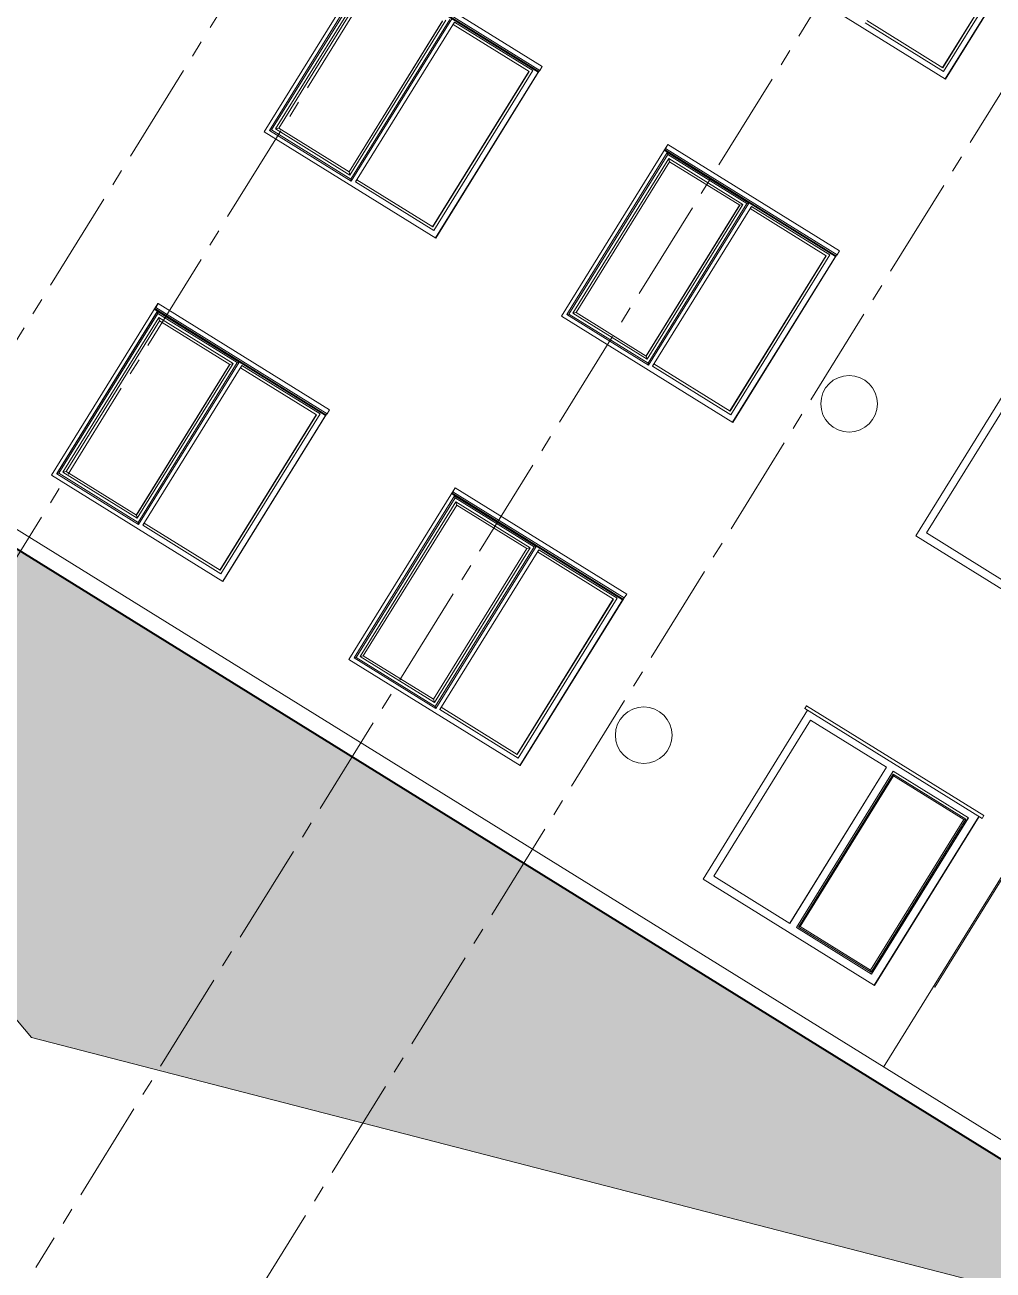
# Model space of a CAD drawing. Header units: millimetres. Extents: x 1373 to 40779, y 1939 to 6439.
# Drawn here: x 3289.5 to 3469.4, y 2169.7 to 2400.9 of the extents above; entities that cross this region are included whole.
import ezdxf

# ---------------------------------------------------------------- set-up
doc = ezdxf.new("R2010")
doc.units = ezdxf.units.MM
doc.linetypes.add('IMPORT-CENTER2', pattern=[112.5, 75, -12.5, 12.5, -12.5])
for name, color, linetype, lineweight in [('A-DOOR-FRAM', 31, 'Continuous', 18), ('A-FLOR', 192, 'Continuous', 30), ('A-GLAZ', 151, 'Continuous', 18), ('A-ROOF', 132, 'Continuous', 18), ('A-ROOF-PATT', 132, 'Continuous', 18), ('A-WALL', 20, 'Continuous', 9), ('HESAPLAMALAR', 2, 'Continuous', 30), ('S-GRID', 252, 'IMPORT-CENTER2', 5)]:
    doc.layers.add(name, color=color, linetype=linetype, lineweight=lineweight)
doc.layers.add('Çember', color=7, linetype='Continuous')

# ---------------------------------------------------------------- blocks, each defined once
blk = doc.blocks.new('A$Cd4cd2942')
at = {"layer": 'A-ROOF-PATT'}
h = blk.add_hatch(dxfattribs=at)
h.set_pattern_fill('FP_78', color=256, style=0, pattern_type=2)
h.set_pattern_definition([(0, (1794.734, 2401.394), (63.448, 9.419), [15.226, -12.688, 17.763, -7.613, -32.989]), (0, (1794.734, 2401.394), (63.448, 9.419), [-53.29, 22.838, -10.15]), (0, (1809.907, 2401.786), (63.448, 9.419), [12.688, -48.214, 10.15, -15.226]), (0, (1840.49, 2400.805), (63.448, 9.419), [7.613, -78.666]), (97.621, (1794.734, 2401.394), (-22.82974, 9.41852), [9.107, -28.904]), (97.621, (1809.96, 2401.394), (-22.82974, 9.41852), [8.909, -29.102]), (97.621, (1822.648, 2401.394), (-22.82974, 9.41852), [8.315, -29.696]), (97.621, (1840.49, 2400.805), (-22.82974, 9.41852), [9.107, -28.904]), (97.621, (1848.103, 2400.805), (-22.82974, 9.41852), [9.107, -28.904]), (97.621, (1870.862, 2401.394), (-22.82974, 9.41852), [8.711, -29.3])])
h.paths.add_polyline_path([(2414.91, 2121.85), (1445.35, 2424.03), (515.35, 2121.85), (2383.99, 2121.85)])
at = {"layer": 'A-DOOR-FRAM'}
for q in [(1995.11, 2038.74), (1996.11, 1912.68)]:
    blk.add_line((1996.11, 2038.74), q, dxfattribs=at)
at = {"layer": 'A-FLOR', "color": 1, "lineweight": 20}
blk.add_line((515.35, 2121.24), (2414.91, 2121.24), dxfattribs=at)
at = {"layer": 'A-GLAZ'}
for p, q in [((1240.84, 2058.24), (1240.82, 2058.24)), ((1240.82, 2058.24), (1240.82, 1916.54)), ((1240.84, 1916.54), (1240.84, 2058.24)), ((1241.94, 2057.16), (1240.84, 2058.24)), ((1240.84, 2058.24), (1312.27, 2058.24)), ((1241.94, 1917.61), (1241.94, 2057.16)), ((1311.22, 2057.16), (1241.94, 2057.16)), ((1245.84, 2053.24), (1244.12, 2054.98)), ((1244.12, 2054.98), (1244.12, 1919.79)), ((1309.05, 2054.98), (1244.12, 2054.98)), ((1245.84, 2053.24), (1245.84, 1921.54)), ((1307.28, 2053.24), (1245.84, 2053.24)), ((1307.2, 2053.24), (1307.2, 1921.54)), ((1309.05, 2054.98), (1307.28, 2053.24)), ((1307.28, 1921.54), (1307.28, 2053.24)), ((1309.05, 1919.79), (1309.05, 2054.98)), ((1312.27, 2058.24), (1311.22, 2057.16)), ((1311.22, 2057.16), (1311.22, 1917.61)), ((1312.27, 2058.24), (1312.27, 1916.54)), ((1315.25, 1917.54), (1315.25, 2057.24)), ((1315.25, 2057.24), (1383.68, 2057.24)), ((1315.25, 2055.24), (1315.25, 2057.24)), ((1383.68, 2057.24), (1315.25, 2057.24)), ((1381.68, 2055.24), (1315.25, 2055.24)), ((1381.51, 1919.54), (1381.51, 2055.24)), ((1381.68, 2055.24), (1381.68, 1919.54)), ((1383.68, 2057.24), (1383.68, 1917.54)), ((1383.68, 1917.54), (1383.68, 2057.24)), ((1387.68, 2061.24), (1387.68, 1916.34)), ((1500.6, 2058.24), (1500.57, 2058.24)), ((1500.57, 2058.24), (1500.57, 1916.54)), ((1500.6, 1916.54), (1500.6, 2058.24)), ((1501.7, 2057.16), (1500.6, 2058.24)), ((1500.6, 2058.24), (1572.03, 2058.24)), ((1501.7, 1917.61), (1501.7, 2057.16)), ((1570.98, 2057.16), (1501.7, 2057.16)), ((1505.59, 2053.24), (1503.87, 2054.98)), ((1503.87, 2054.98), (1503.87, 1919.79)), ((1568.8, 2054.98), (1503.87, 2054.98)), ((1505.59, 2053.24), (1505.59, 1921.54)), ((1567.03, 2053.24), (1505.59, 2053.24)), ((1566.96, 2053.24), (1566.96, 1921.54)), ((1568.8, 2054.98), (1567.03, 2053.24)), ((1567.03, 1921.54), (1567.03, 2053.24)), ((1568.8, 1919.79), (1568.8, 2054.98)), ((1572.03, 2058.24), (1570.98, 2057.16)), ((1570.98, 2057.16), (1570.98, 1917.61)), ((1572.03, 2058.24), (1572.03, 1916.54)), ((1575, 1917.54), (1575, 2057.24)), ((1575, 2057.24), (1643.44, 2057.24)), ((1575, 2055.24), (1575, 2057.24)), ((1643.44, 2057.24), (1575, 2057.24)), ((1641.44, 2055.24), (1575, 2055.24)), ((1641.26, 1919.54), (1641.26, 2055.24)), ((1641.44, 2055.24), (1641.44, 1919.54)), ((1643.44, 2057.24), (1643.44, 1917.54)), ((1643.44, 1917.54), (1643.44, 2057.24)), ((1647.43, 2061.24), (1647.43, 1916.34)), ((1813.24, 1918.74), (1813.24, 2055.24)), ((1813.24, 2055.24), (1879.68, 2055.24)), ((1879.6, 1918.74), (1879.6, 2055.24)), ((1879.68, 2055.24), (1879.68, 1918.74)), ((1885.48, 1918.74), (1885.48, 2055.24)), ((1885.48, 2055.24), (1951.11, 2055.24)), ((1886.58, 2054.25), (1886.58, 1920.52)), ((1886.58, 2054.25), (1950.05, 2054.25)), ((1887.53, 2053.24), (1886.58, 2054.25)), ((1887.53, 1921.54), (1887.53, 2053.24)), ((1887.53, 2053.24), (1948.97, 2053.24)), ((1948.91, 2053.24), (1948.91, 1921.54)), ((1950.05, 2054.25), (1948.97, 2053.24)), ((1948.97, 2053.24), (1948.97, 1921.54)), ((1950.05, 1920.52), (1950.05, 2054.25)), ((1951.04, 1918.74), (1951.04, 2055.24)), ((1951.11, 2055.24), (1951.11, 1918.74)), ((1957.11, 1913.74), (1957.11, 2061.24)), ((1238.04, 1916.34), (1387.68, 1916.34)), ((1387.74, 1916.2), (1238.04, 1916.2)), ((1387.74, 1915.71), (1238.04, 1915.71)), ((1238.2, 1914.62), (1238.04, 1915.18)), ((1238.2, 1911.24), (1238.2, 1914.62)), ((1388.06, 1914.62), (1238.2, 1914.62)), ((1240.84, 1916.54), (1240.82, 1916.54)), ((1241.94, 1917.61), (1240.84, 1916.54)), ((1312.27, 1916.54), (1240.84, 1916.54)), ((1311.22, 1917.61), (1241.94, 1917.61)), ((1245.84, 1921.54), (1244.12, 1919.79)), ((1244.12, 1919.79), (1309.05, 1919.79)), ((1245.84, 1921.54), (1307.28, 1921.54)), ((1307.28, 1921.54), (1309.05, 1919.79)), ((1311.22, 1917.61), (1312.27, 1916.54)), ((1381.68, 1919.54), (1315.25, 1919.54)), ((1315.25, 1919.54), (1315.25, 1917.54)), ((1383.68, 1917.54), (1315.25, 1917.54)), ((1315.25, 1917.54), (1383.68, 1917.54)), ((1387.68, 1916.34), (1387.74, 1916.2)), ((1387.74, 1916.2), (1387.74, 1915.71)), ((1387.74, 1915.71), (1388.06, 1914.62)), ((1388.06, 1914.62), (1388.06, 1911.24)), ((1497.79, 1916.34), (1647.43, 1916.34)), ((1647.5, 1916.2), (1497.79, 1916.2)), ((1647.5, 1915.71), (1497.79, 1915.71)), ((1497.95, 1914.62), (1497.79, 1915.18)), ((1497.95, 1911.24), (1497.95, 1914.62)), ((1647.81, 1914.62), (1497.95, 1914.62)), ((1500.6, 1916.54), (1500.57, 1916.54)), ((1501.7, 1917.61), (1500.6, 1916.54)), ((1572.03, 1916.54), (1500.6, 1916.54)), ((1570.98, 1917.61), (1501.7, 1917.61)), ((1505.59, 1921.54), (1503.87, 1919.79)), ((1503.87, 1919.79), (1568.8, 1919.79)), ((1505.59, 1921.54), (1567.03, 1921.54)), ((1567.03, 1921.54), (1568.8, 1919.79)), ((1570.98, 1917.61), (1572.03, 1916.54)), ((1641.44, 1919.54), (1575, 1919.54)), ((1575, 1919.54), (1575, 1917.54)), ((1643.44, 1917.54), (1575, 1917.54)), ((1575, 1917.54), (1643.44, 1917.54)), ((1647.43, 1916.34), (1647.5, 1916.2)), ((1647.5, 1916.2), (1647.5, 1915.71)), ((1647.5, 1915.71), (1647.81, 1914.62)), ((1647.81, 1914.62), (1647.81, 1911.24)), ((1879.68, 1918.74), (1813.24, 1918.74)), ((1951.11, 1918.74), (1885.48, 1918.74)), ((1886.58, 1920.52), (1887.53, 1921.54)), ((1886.58, 1920.52), (1950.05, 1920.52)), ((1948.97, 1921.54), (1887.53, 1921.54)), ((1950.05, 1920.52), (1948.97, 1921.54)), ((1238.04, 1911.24), (1238.2, 1911.24)), ((1388.06, 1911.24), (1238.2, 1911.24)), ((1497.79, 1911.24), (1497.95, 1911.24)), ((1647.81, 1911.24), (1497.95, 1911.24)), ((1805, 1913.74), (1805.11, 1913.74)), ((1805, 1913.74), (1805, 1911.24)), ((1805.11, 1911.24), (1805, 1911.24)), ((1805.11, 1913.74), (1959.96, 1913.74)), ((1805.11, 1911.24), (1805.11, 1913.74)), ((1959.96, 1911.24), (1805.11, 1911.24)), ((1959.96, 1913.74), (1959.96, 1911.24)), ((1240.84, 1758.24), (1240.82, 1758.24)), ((1240.82, 1758.24), (1240.82, 1616.54)), ((1240.84, 1616.54), (1240.84, 1758.24)), ((1241.94, 1757.16), (1240.84, 1758.24)), ((1240.84, 1758.24), (1312.27, 1758.24)), ((1312.27, 1758.24), (1311.22, 1757.16)), ((1312.27, 1758.24), (1312.27, 1616.54)), ((1315.25, 1617.54), (1315.25, 1757.24)), ((1315.25, 1757.24), (1383.68, 1757.24)), ((1315.25, 1755.24), (1315.25, 1757.24)), ((1383.68, 1757.24), (1315.25, 1757.24)), ((1383.68, 1757.24), (1383.68, 1617.54)), ((1383.68, 1617.54), (1383.68, 1757.24)), ((1387.68, 1761.24), (1387.68, 1616.34)), ((1500.6, 1758.24), (1500.57, 1758.24)), ((1500.57, 1758.24), (1500.57, 1616.54)), ((1500.6, 1616.54), (1500.6, 1758.24)), ((1501.7, 1757.16), (1500.6, 1758.24)), ((1500.6, 1758.24), (1572.03, 1758.24)), ((1572.03, 1758.24), (1570.98, 1757.16)), ((1572.03, 1758.24), (1572.03, 1616.54)), ((1575, 1617.54), (1575, 1757.24)), ((1575, 1757.24), (1643.44, 1757.24)), ((1575, 1755.24), (1575, 1757.24)), ((1643.44, 1757.24), (1575, 1757.24)), ((1643.44, 1757.24), (1643.44, 1617.54)), ((1643.44, 1617.54), (1643.44, 1757.24)), ((1647.43, 1761.24), (1647.43, 1616.34)), ((1241.94, 1617.61), (1241.94, 1757.16)), ((1311.22, 1757.16), (1241.94, 1757.16)), ((1245.84, 1753.24), (1244.12, 1754.98)), ((1244.12, 1754.98), (1244.12, 1619.79)), ((1309.05, 1754.98), (1244.12, 1754.98)), ((1245.84, 1753.24), (1245.84, 1621.54)), ((1307.28, 1753.24), (1245.84, 1753.24)), ((1307.2, 1753.24), (1307.2, 1621.54)), ((1309.05, 1754.98), (1307.28, 1753.24)), ((1307.28, 1621.54), (1307.28, 1753.24)), ((1309.05, 1619.79), (1309.05, 1754.98)), ((1311.22, 1757.16), (1311.22, 1617.61)), ((1381.68, 1755.24), (1315.25, 1755.24)), ((1381.51, 1619.54), (1381.51, 1755.24)), ((1381.68, 1755.24), (1381.68, 1619.54)), ((1501.7, 1617.61), (1501.7, 1757.16)), ((1570.98, 1757.16), (1501.7, 1757.16)), ((1505.59, 1753.24), (1503.87, 1754.98)), ((1503.87, 1754.98), (1503.87, 1619.79)), ((1568.8, 1754.98), (1503.87, 1754.98)), ((1505.59, 1753.24), (1505.59, 1621.54)), ((1567.03, 1753.24), (1505.59, 1753.24)), ((1566.96, 1753.24), (1566.96, 1621.54)), ((1568.8, 1754.98), (1567.03, 1753.24)), ((1567.03, 1621.54), (1567.03, 1753.24)), ((1568.8, 1619.79), (1568.8, 1754.98)), ((1570.98, 1757.16), (1570.98, 1617.61)), ((1641.44, 1755.24), (1575, 1755.24)), ((1641.26, 1619.54), (1641.26, 1755.24)), ((1641.44, 1755.24), (1641.44, 1619.54)), ((1813.24, 1618.74), (1813.24, 1755.24)), ((1813.24, 1755.24), (1879.68, 1755.24)), ((1381.68, 1619.54), (1315.25, 1619.54)), ((1505.59, 1621.54), (1503.87, 1619.79)), ((1503.87, 1619.79), (1568.8, 1619.79)), ((1505.59, 1621.54), (1567.03, 1621.54)), ((1567.03, 1621.54), (1568.8, 1619.79)), ((1641.44, 1619.54), (1575, 1619.54)), ((1575, 1619.54), (1575, 1617.54)), ((1238.04, 1616.34), (1387.68, 1616.34)), ((1387.74, 1616.2), (1238.04, 1616.2)), ((1387.74, 1615.71), (1238.04, 1615.71)), ((1388.06, 1614.62), (1238.2, 1614.62)), ((1388.06, 1611.24), (1238.2, 1611.24)), ((1383.68, 1617.54), (1315.25, 1617.54)), ((1315.25, 1617.54), (1383.68, 1617.54)), ((1387.68, 1616.34), (1387.74, 1616.2)), ((1387.74, 1616.2), (1387.74, 1615.71)), ((1387.74, 1615.71), (1388.06, 1614.62)), ((1388.06, 1614.62), (1388.06, 1611.24)), ((1497.79, 1616.34), (1647.43, 1616.34)), ((1647.5, 1616.2), (1497.79, 1616.2)), ((1647.5, 1615.71), (1497.79, 1615.71)), ((1497.95, 1614.62), (1497.79, 1615.18)), ((1497.79, 1611.24), (1497.95, 1611.24)), ((1497.95, 1611.24), (1497.95, 1614.62)), ((1647.81, 1614.62), (1497.95, 1614.62)), ((1647.81, 1611.24), (1497.95, 1611.24)), ((1500.6, 1616.54), (1500.57, 1616.54)), ((1501.7, 1617.61), (1500.6, 1616.54)), ((1572.03, 1616.54), (1500.6, 1616.54)), ((1570.98, 1617.61), (1501.7, 1617.61)), ((1570.98, 1617.61), (1572.03, 1616.54)), ((1643.44, 1617.54), (1575, 1617.54)), ((1575, 1617.54), (1643.44, 1617.54)), ((1647.43, 1616.34), (1647.5, 1616.2)), ((1647.5, 1616.2), (1647.5, 1615.71)), ((1647.5, 1615.71), (1647.81, 1614.62)), ((1647.81, 1614.62), (1647.81, 1611.24)), ((1575, 1457.24), (1643.44, 1457.24)), ((1643.44, 1457.24), (1575, 1457.24)), ((1641.44, 1455.24), (1575, 1455.24)), ((1641.26, 1319.54), (1641.26, 1455.24)), ((1641.44, 1455.24), (1641.44, 1319.54)), ((1643.44, 1457.24), (1643.44, 1317.54)), ((1643.44, 1317.54), (1643.44, 1457.24)), ((1647.43, 1461.24), (1647.43, 1316.34))]:
    blk.add_line(p, q, dxfattribs=at)
at = {"layer": 'A-ROOF'}
for p, q in [((1445.35, 2424.03), (515.35, 2121.85)), ((2414.91, 2121.85), (1445.35, 2424.03)), ((515.35, 2121.85), (2414.91, 2121.85)), ((2414.91, 2109.24), (515.35, 2109.24))]:
    blk.add_line(p, q, dxfattribs=at)
at = {"layer": 'A-WALL'}
for p, q in [((1995.11, 921.24), (1995.11, 2109.24)), ((1238.04, 1911.24), (1238.04, 2061.24)), ((1238.04, 2061.24), (1387.9, 2061.24)), ((1387.9, 2061.24), (1387.9, 1915.18)), ((1497.79, 1911.24), (1497.79, 2061.24)), ((1497.79, 2061.24), (1647.65, 2061.24)), ((1647.65, 2061.24), (1647.65, 1915.18)), ((1807.5, 2061.24), (1957.36, 2061.24)), ((1807.5, 1913.74), (1807.5, 2061.24)), ((1957.36, 2061.24), (1957.36, 1913.74)), ((1238.04, 1611.24), (1238.04, 1761.24)), ((1238.04, 1761.24), (1387.9, 1761.24)), ((1387.9, 1761.24), (1387.9, 1615.18)), ((1497.79, 1611.24), (1497.79, 1761.24)), ((1497.79, 1761.24), (1647.65, 1761.24)), ((1647.65, 1761.24), (1647.65, 1615.18)), ((1807.5, 1761.24), (1957.36, 1761.24)), ((1807.5, 1613.74), (1807.5, 1761.24)), ((1497.79, 1461.24), (1647.65, 1461.24)), ((1647.65, 1461.24), (1647.65, 1315.18))]:
    blk.add_line(p, q, dxfattribs=at)
at = {"layer": 'S-GRID', "lineweight": 18}
for p, q in [((1163.11, 66.61), (1163.11, 2567.59)), ((1248.11, 66.61), (1248.11, 2567.59)), ((1538.11, 66.61), (1538.11, 2567.59)), ((1688.11, 66.61), (1688.11, 2567.59))]:
    blk.add_line(p, q, dxfattribs=at)
at = {"layer": 'Çember', "color": 1, "linetype": 'Continuous', "lineweight": 5}
for centre in [(1713.77, 1993.63), (1713.77, 1704.03)]:
    blk.add_circle(centre, 21.02, dxfattribs=at)

msp = doc.modelspace()

# ---------------------------------------------------------------- block references
at = {"layer": 'HESAPLAMALAR', "color": 4, "xscale": -0.2499999999999999, "yscale": 0.2499999999999999, "zscale": 0.25, "rotation": 148.2085814663688}
msp.add_blockref('A$Cd4cd2942', (3302.87, 2918.35), dxfattribs=at)

doc.saveas('drawing.dxf')
